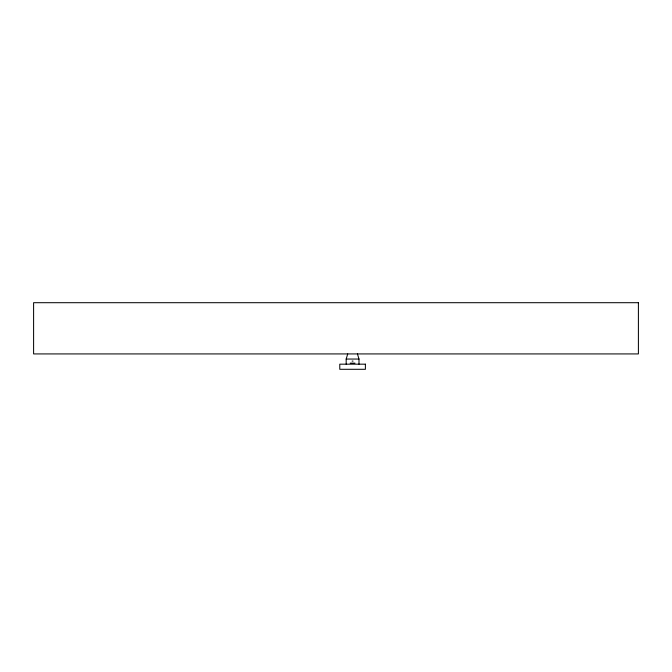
<?xml version="1.0" encoding="UTF-8"?>
<svg xmlns="http://www.w3.org/2000/svg" width="672" height="672" viewBox="0 0 672 672"><rect width="100%" height="100%" fill="white"/><g stroke="black" fill="none" stroke-linecap="round" stroke-linejoin="round"><path stroke-width="1.01" d="M346.181 364.174L346.181 359.05L347.718 353.926M346.181 359.05L358.991 359.05L358.991 364.174M352.111 361.099L353.06 361.099M350.162 363.149L355.009 363.149M357.454 353.926L358.991 359.05M638.4 302.702L33.6 302.702L33.6 353.926L638.4 353.926L638.4 302.702M365.392 364.174L339.78 364.174L339.78 369.298L365.392 369.298L365.392 364.174"/></g></svg>
